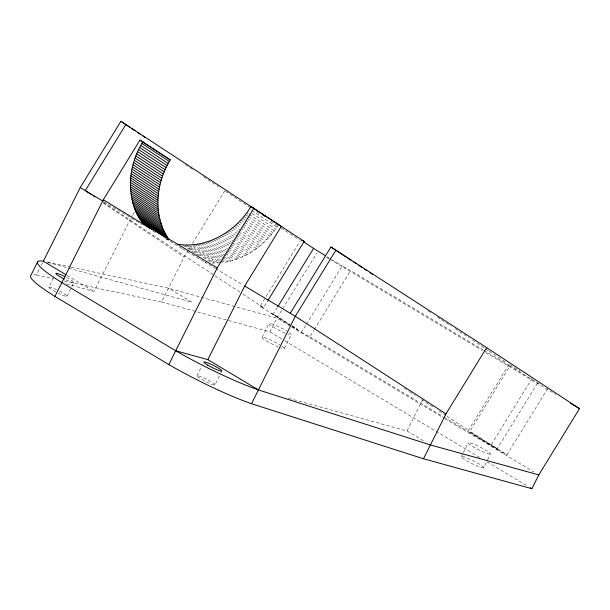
<?xml version="1.0" encoding="UTF-8"?>
<svg xmlns="http://www.w3.org/2000/svg" width="610" height="610" viewBox="0 0 610 610"><rect width="100%" height="100%" fill="white"/><g stroke="black" fill="none" stroke-linecap="round" stroke-linejoin="round"><path stroke-width="0.46" stroke-dasharray="3.05 2.29" d="M33.802 274.744A77.927 9.493 26.6 0 1 36.44 274.98L39.696 268.484M41.32 265.236L42.944 261.987M55.792 292.015A10.111 1.235 26.6 0 1 48.876 287.211L54.16 276.658M66.97 296.239L71.439 287.302M71.85 286.494L73.879 282.438A10.111 1.235 26.6 0 0 66.406 277.337M66.421 283.863L93.955 291.466L132.309 215.429M64.256 280.981L161.589 301.996L184.06 257.13L188.528 249.864M196.908 375.821L201.376 366.885M214.979 384.879A10.111 1.235 26.6 0 0 202.062 377.178A10.111 1.235 26.6 0 0 200.812 378.94A10.111 1.235 26.6 0 0 214.979 384.879L220.69 373.48M221.094 372.664L221.91 371.04M262.079 337.353L268.987 323.552M161.589 301.996L270.001 331.931L276.909 318.13L317.108 252.677M284.336 348.478L291.252 334.669M288.698 398.284L406.992 430.95L422.547 399.893M461.343 456.646L462.99 453.352M463.371 452.582L468.274 442.799M483.585 467.786A12.444 1.517 26.6 0 0 467.672 458.308A12.444 1.517 26.6 0 0 466.162 460.489A12.444 1.517 26.6 0 0 483.585 467.786L487.268 460.436M487.657 459.673L490.524 453.947A12.444 1.517 26.6 0 0 474.588 444.507A12.444 1.517 26.6 0 0 473.078 446.688A12.444 1.517 26.6 0 0 490.501 453.985M132.805 214.621L134.284 212.204M189.024 249.055L190.511 246.631M192.493 243.398L224.754 190.877M291.138 325.946L260.119 306.266L265.571 297.375M266.074 296.567L300.311 240.813M260.119 306.266L263.497 307.654L267.462 301.188M272.883 314.653L277.352 307.379M291.931 326.434L301.454 332.32L305.923 325.054M306.418 324.245L342.149 266.067L350.582 270.55L483.021 349.827M301.454 332.32L309.895 336.804L313.86 330.338M314.356 329.537L350.582 270.55M547.658 388.555L506.963 454.808L468.457 430.34L509.06 364.223M443.966 417.057L469.303 432.231L509.998 365.969L540.971 384.879M491.37 444.568L531.973 378.444M469.303 432.231L496.936 449.303L537.631 383.049M220.012 261.065L222.368 262.613C245.54 259.73 266.074 244.702 278.213 225.09M185.272 245.464L211.998 263.017L220.286 262.834M205.906 262.422L205.052 262.285L214.758 268.095M47.061 261.98L70.242 266.982M71.164 267.18L168.505 288.194L276.909 318.13L290.779 326.434M36.44 274.98L53.131 278.587M47.938 262.445L191.914 302.202L168.505 288.194M496.936 449.303L506.963 454.808M181.849 248.483L169.069 240.79M182.649 248.956L204.251 261.804M292.19 326.289L297.726 329.415L292.007 325.618M483.837 350.315L509.998 365.969M326.579 257.245L329.026 258.709M329.842 259.197L482.411 350.521M485.674 352.473L555.84 394.479M103.982 201.78L142.145 224.625M152.66 230.915L156.701 233.34M165.6 238.662L168.833 240.599M215.574 268.575L243.077 285.045M309.895 336.804L443.15 416.569M291.595 326.922L444.164 418.246M444.98 418.734L533.91 471.965M270.001 331.931L283.871 340.235M284.687 340.723L479.681 457.447M487.024 461.839L527.818 486.262M406.992 430.95L425.559 442.059M67.024 275.346L93.955 291.466M289.659 324.764L271.229 313.151L289.834 324.245M482.533 440.153L497.112 448.754L470.394 432.368L482.113 439.894M509.853 364.719L520.124 371.094M327.067 256.741L331.039 259.197M331.832 259.685L342.149 266.067M427.953 310.856L431.133 312.945M437.492 317.131L440.672 319.228M441.472 319.747L451.011 326.03M454.991 328.645L469.303 338.062M472.483 340.159L485.209 348.531M486.002 349.05L488.389 350.62M489.182 351.146L506.674 362.653M225.547 191.395L250.146 207.56M256.497 211.731L259.669 213.813M270.779 221.11L277.131 225.281M281.096 227.888L299.35 239.882M251.808 210.519L276.963 227.042M252.075 213.469L275.659 228.963M246.791 212.776L248.362 213.805M249.147 214.323L274.302 230.847M245.388 214.621L247.744 216.169M248.529 216.687L272.899 232.692M243.931 216.428L246.287 217.976M247.081 218.494L271.442 234.499M242.437 218.189L244.793 219.737M245.578 220.256L269.948 236.261M240.889 219.913L244.038 221.979M244.823 222.49L268.408 237.984M239.303 221.583L242.452 223.649M243.237 224.167L266.814 239.661M237.679 223.214L241.606 225.799M242.391 226.31L265.19 241.285M236.009 224.793L239.936 227.377M240.721 227.896L263.52 242.871M234.301 226.325L261.812 244.396M232.555 227.804L238.06 231.419M238.845 231.937L260.066 245.876M230.778 229.23L237.069 233.363M237.854 233.882L258.289 247.302M228.963 230.603L235.254 234.736M236.039 235.254L256.474 248.674M227.118 231.922L234.98 237.084M235.765 237.603L254.629 249.993M225.242 233.18L233.104 238.342M233.889 238.861L252.754 251.251M223.344 234.377L250.855 252.456M221.415 235.521L231.632 242.239M232.418 242.749L248.926 253.592M219.463 236.604L230.466 243.832M231.251 244.351L246.974 254.675M217.488 237.625L229.276 245.373M230.061 245.883L244.999 255.697M215.49 238.579L228.064 246.844M228.857 247.363L243.001 256.658M213.477 239.478L227.629 248.773M228.414 249.284L240.988 257.55M211.449 240.302L226.379 250.115M227.164 250.634L238.96 258.381M209.405 241.072L225.12 251.396M225.906 251.915L236.916 259.143M207.347 241.766L224.64 253.127M225.425 253.646L234.858 259.837M205.28 242.399L232.791 260.47M203.199 242.963L223.641 256.391M224.427 256.901L230.717 261.034M201.117 243.459L221.56 256.886M222.345 257.405L228.636 261.53M199.035 243.886L221.041 258.343M221.827 258.861L226.546 261.964M196.946 244.244L220.53 259.738M221.316 260.256L224.457 262.323M194.857 244.541L219.226 260.546M192.768 244.755L219.501 262.315M193.05 246.455L218.205 262.986M189.397 245.51L216.123 263.062M186.546 245.006L214.057 263.078M404.011 388.013L408.784 391.147M409.584 391.666L415.151 395.326M421.518 399.504L432.65 406.824M439.017 411.003L446.177 415.707M446.978 416.233L468.457 430.34M183.229 245.334L199.737 256.177M165.737 238.472L168.878 240.538M103.578 202.604L214.171 275.255M214.964 275.773L242.01 293.547M242.81 294.066L263.497 307.654M185.417 164.517L193.286 169.793M203.511 176.641L218.456 186.66M103.029 202.84L184.06 257.13M59.498 291.145A10.111 1.235 26.6 0 1 66.947 296.269A10.111 1.235 26.6 0 1 58.049 293.166M48.876 287.211A10.111 1.235 26.6 0 1 56.661 289.742M73.879 282.438A10.111 1.235 26.6 0 1 65.529 279.632M282.156 346.305A12.444 1.517 26.6 0 1 280.669 347.837M278.373 346.953A12.444 1.517 26.6 0 1 264.191 339.48A12.444 1.517 26.6 0 1 265.411 337.871A12.444 1.517 26.6 0 1 279.944 344.879M289.071 332.496A12.444 1.517 26.6 0 1 287.577 334.036M285.289 333.151A12.444 1.517 26.6 0 1 271.175 325.725A12.444 1.517 26.6 0 1 272.151 324.009A12.444 1.517 26.6 0 1 286.578 330.902"/><path stroke-width="0.91" d="M150.205 228.399C135.115 220.134 130.914 200.515 130.387 184.563C130.38 169.367 135.031 154.307 143.037 141.428M169.054 239.654C152.63 216.161 155.512 183.473 170.297 159.927L139.934 140.14L103.311 199.775L54.923 296.399L168.795 364.566A77.287 9.417 26.6 0 0 251.526 403.728L423.485 458.766L531.897 488.701L538.805 474.9L579.5 408.639L486.643 347.647L330.933 247.019L290.238 313.273M37.728 261.682L30.82 275.484A77.927 9.493 26.6 0 0 54.923 296.399M538.805 474.9L430.401 444.957L258.434 389.927A77.287 9.417 26.6 0 1 175.71 350.758L61.831 282.598A77.927 9.493 26.6 0 1 43.356 261.179L80.223 187.56L120.91 121.299L304.184 241.4L267.958 300.379M168.795 364.566L217.183 267.935L253.806 208.307L250.954 206.599C236.1 231.297 206.866 249.01 177.54 244.206L143.129 223.748M175.71 350.758L207.827 359.633L244.694 286.014L281.317 226.379L250.954 206.599M251.526 403.728L295.301 316.3L335.996 250.047M423.485 458.766L445.956 413.9L486.643 347.647M125.973 124.326L85.278 190.587L91.645 194.765M277.847 306.571L313.578 248.4L303.81 241.979M301.653 240.355L304.184 241.4M170.297 159.927L139.934 140.14M570.525 403.263L579.5 408.639M103.311 199.775L152.37 229.695M177.54 244.206L217.183 267.935M80.223 187.56L103.174 201.292M244.694 286.014L295.301 316.3L445.956 413.9M530.265 487.725L531.897 488.701M43.356 261.179L66.208 274.858M207.827 359.633L258.434 389.927M313.578 248.4L325.481 255.758M330.933 247.019L346.045 256.955M347.631 258.007L351.612 260.623M353.198 261.667L356.385 263.764M358.764 265.327L361.951 267.424M364.33 268.995L366.717 270.565M369.896 272.655L372.283 274.225M262.491 214.758L264.847 216.314M141.84 143.419L169.351 161.49M140.696 145.432L168.207 163.51M139.606 147.483L167.117 165.554M138.577 149.549L166.088 167.628M137.601 151.646L165.112 169.725M136.686 153.766L164.197 171.837M135.824 155.908L163.335 173.98M135.031 158.059L162.542 176.137M134.291 160.232L161.802 178.311M133.62 162.42L161.131 180.491M133.003 164.616L160.522 182.695M132.454 166.827L159.972 184.899M131.974 169.039L159.484 187.118M131.554 171.265L159.065 189.336M131.196 173.484L158.707 191.555M130.898 175.71L158.417 193.782M130.677 177.929L158.188 196.001M130.517 180.148L158.028 198.219M130.418 182.359L157.929 200.431M130.387 184.563L157.899 202.642M130.426 186.759L157.937 204.83M130.525 188.94L158.036 207.011M130.692 191.113L158.203 209.184M130.921 193.263L158.432 211.335M131.219 195.391L158.73 213.462M131.577 197.503L159.088 215.574M132.004 199.592L159.515 217.663M132.492 201.658L160.011 219.73M133.049 203.694L160.56 221.765M133.666 205.7L161.177 223.771M134.345 207.674L161.856 225.746M135.084 209.619L162.595 227.69M135.885 211.525L163.396 229.596M136.747 213.393L164.258 231.472M137.669 215.231L165.18 233.302M138.645 217.023L166.156 235.094M139.682 218.769L167.193 236.84M140.78 220.477L168.291 238.548M141.924 222.139L165.508 237.625M93.239 195.81L94.825 196.855M120.91 121.299L129.564 127.093M131.928 128.679L135.069 130.784M137.433 132.37L140.582 134.475M142.938 136.06L145.302 137.639M64.393 279.075A10.111 1.235 26.6 0 1 55.784 273.425A10.111 1.235 26.6 0 1 64.995 276.62M207.72 365.131A10.111 1.235 26.6 0 0 221.887 371.078A10.111 1.235 26.6 0 0 208.978 363.377A10.111 1.235 26.6 0 0 207.72 365.131"/></g></svg>
